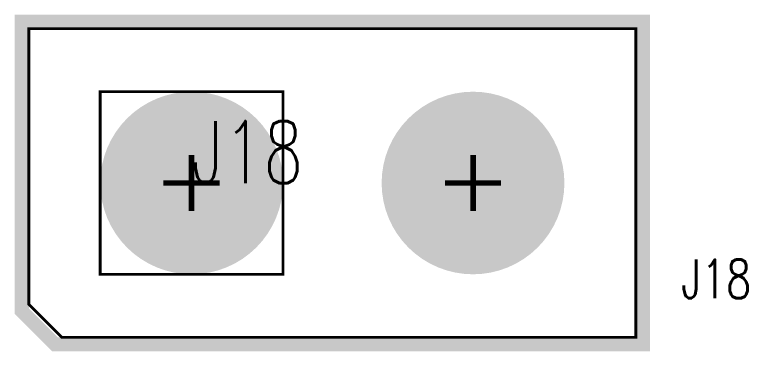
# Model space of a CAD drawing. Extents: x 0 to 100, y -2 to 79.
# Drawn here: x 11.81 to 18.43, y 20.35 to 23.39 of the extents above; entities that cross this region are included whole.
import ezdxf

# ---------------------------------------------------------------- set-up
doc = ezdxf.new("R2010")
doc.units = 0
doc.header["$MEASUREMENT"] = 0
doc.layers.get('0').update_dxf_attribs({"linetype": 'CONTINUOUS'})
for name, color, linetype in [('DRIL_PLTE_THRU_01', 34, 'CONTINUOUS'), ('DRIL_PLTE_THRU_02', 1, 'CONTINUOUS'), ('DRIL_PLTE_THRU_03', 3, 'CONTINUOUS'), ('DRIL_PLTE_THRU_04', 146, 'CONTINUOUS'), ('DRIL_PLTE_THRU_05', 5, 'CONTINUOUS'), ('DRIL_PLTE_THRU_06', 176, 'CONTINUOUS'), ('DRIL_SYMBOL', 183, 'CONTINUOUS'), ('PADS_BOT', 5, 'CONTINUOUS'), ('PADS_INNER', 43, 'CONTINUOUS'), ('PADS_TOP', 43, 'CONTINUOUS'), ('PART_NAME_01', 130, 'CONTINUOUS'), ('PART_NAME_26', 2, 'CONTINUOUS'), ('PART_TOP_2DLINE_15', 96, 'CONTINUOUS'), ('PART_TOP_2DLINE_26', 2, 'CONTINUOUS')]:
    doc.layers.add(name, color=color, linetype=linetype)
doc.styles.add('W0$03', font='simplex', dxfattribs={"width": 0.75})
doc.styles.add('W0$0499993333', font='simplex', dxfattribs={"width": 0.75})

# ---------------------------------------------------------------- blocks, each defined once
blk = doc.blocks.new('SMOOTH_0$0254')
at = {"const_width": 0.0127}
blk.add_lwpolyline([(-0.00635, 0, 1), (0.00635, 0, 1)], format="xyb", close=True, dxfattribs=at)
blk = doc.blocks.new('SMOOTH_0$127')
at = {"const_width": 0.0635}
blk.add_lwpolyline([(-0.03175, 0, 1), (0.03175, 0, 1)], format="xyb", close=True, dxfattribs=at)
blk = doc.blocks.new('PART_BODY_TOP_409')
at = {"layer": 'PART_TOP_2DLINE_15', "const_width": 0.0254}
for points in [[(1.47, 1.095), (1.17, 1.395), (-4.01, 1.395), (-4.01, -1.395), (1.47, -1.395)], [(-0.825, 0.825), (-0.825, -0.825), (0.825, -0.825), (0.825, 0.825)]]:
    blk.add_lwpolyline(points, close=True, dxfattribs=at)
at = {"layer": 'PART_TOP_2DLINE_26', "const_width": 0.127}
blk.add_lwpolyline([(-4.074, 1.458), (-4.074, -1.458), (1.534, -1.458), (1.533, 1.158), (1.233, 1.458)], close=True, dxfattribs=at)
at = {"layer": 'PART_TOP_2DLINE_15'}
for p in [(-4.01, 1.395), (1.17, 1.395), (1.47, 1.095), (-0.825, 0.825), (0.825, 0.825), (-0.825, -0.825), (0.825, -0.825), (-4.01, -1.395), (1.47, -1.395)]:
    blk.add_blockref('SMOOTH_0$0254', p, dxfattribs=at)
at = {"layer": 'PART_TOP_2DLINE_26'}
for p in [(-4.074, 1.458), (1.233, 1.458), (1.533, 1.158), (-4.074, -1.458), (1.534, -1.458)]:
    blk.add_blockref('SMOOTH_0$127', p, dxfattribs=at)
blk = doc.blocks.new('DRIL_SYMBOL_1$02')
at = {"layer": 'DRIL_SYMBOL', "const_width": 0.0508}
for points in [[(0, -0.254), (0, 0.254)], [(-0.254, 0), (0.254, 0)]]:
    blk.add_lwpolyline(points, dxfattribs=at)
blk = doc.blocks.new('DRIL_HOLE_1$02')
at = {"const_width": 0.51}
blk.add_lwpolyline([(-0.255, 0, 1), (0.255, 0, 1)], format="xyb", close=True, dxfattribs=at)
blk.add_blockref('DRIL_SYMBOL_1$02', (0, 0))
blk = doc.blocks.new('PAD_62')
at = {"const_width": 0.825}
blk.add_lwpolyline([(0, -0.4125, 1), (0, 0.4125, 1)], format="xyb", close=True, dxfattribs=at)
blk = doc.blocks.new('STK_TOP_10')
at = {"layer": 'DRIL_PLTE_THRU_01'}
blk.add_blockref('DRIL_HOLE_1$02', (0, 0), dxfattribs=at)
at = {"layer": 'DRIL_PLTE_THRU_02'}
blk.add_blockref('DRIL_HOLE_1$02', (0, 0), dxfattribs=at)
at = {"layer": 'DRIL_PLTE_THRU_03'}
blk.add_blockref('DRIL_HOLE_1$02', (0, 0), dxfattribs=at)
at = {"layer": 'DRIL_PLTE_THRU_04'}
blk.add_blockref('DRIL_HOLE_1$02', (0, 0), dxfattribs=at)
at = {"layer": 'DRIL_PLTE_THRU_05'}
blk.add_blockref('DRIL_HOLE_1$02', (0, 0), dxfattribs=at)
at = {"layer": 'DRIL_PLTE_THRU_06'}
blk.add_blockref('DRIL_HOLE_1$02', (0, 0), dxfattribs=at)
at = {"layer": 'PADS_BOT'}
blk.add_blockref('PAD_62', (0, 0), dxfattribs=at)
at = {"layer": 'PADS_INNER'}
blk.add_blockref('PAD_62', (0, 0), dxfattribs=at)
at = {"layer": 'PADS_TOP'}
blk.add_blockref('PAD_62', (0, 0), dxfattribs=at)
blk = doc.blocks.new('SYM_TOP_8')
for name, p in [('PART_BODY_TOP_409', (0, 0)), ('STK_TOP_10', (-2.54, 0)), ('STK_TOP_10', (0, 0))]:
    blk.add_blockref(name, p)
blk = doc.blocks.new('PART_TOP_382')
blk.add_blockref('SYM_TOP_8', (0, 0))
at = {"layer": 'PART_NAME_01', "style": 'W0$03', "width": 0.75}
blk.add_text('J18', height=0.35, rotation=180, dxfattribs=at).set_placement((-4.42, 1.042))
at = {"layer": 'PART_NAME_26', "style": 'W0$0499993333', "width": 0.75}
blk.add_text('J18', height=0.56, rotation=180, dxfattribs=at).set_placement((0, 0))

msp = doc.modelspace()

# ---------------------------------------------------------------- block references
at = {"rotation": 180}
msp.add_blockref('PART_TOP_382', (13.41, 21.872), dxfattribs=at)

doc.saveas('drawing.dxf')
